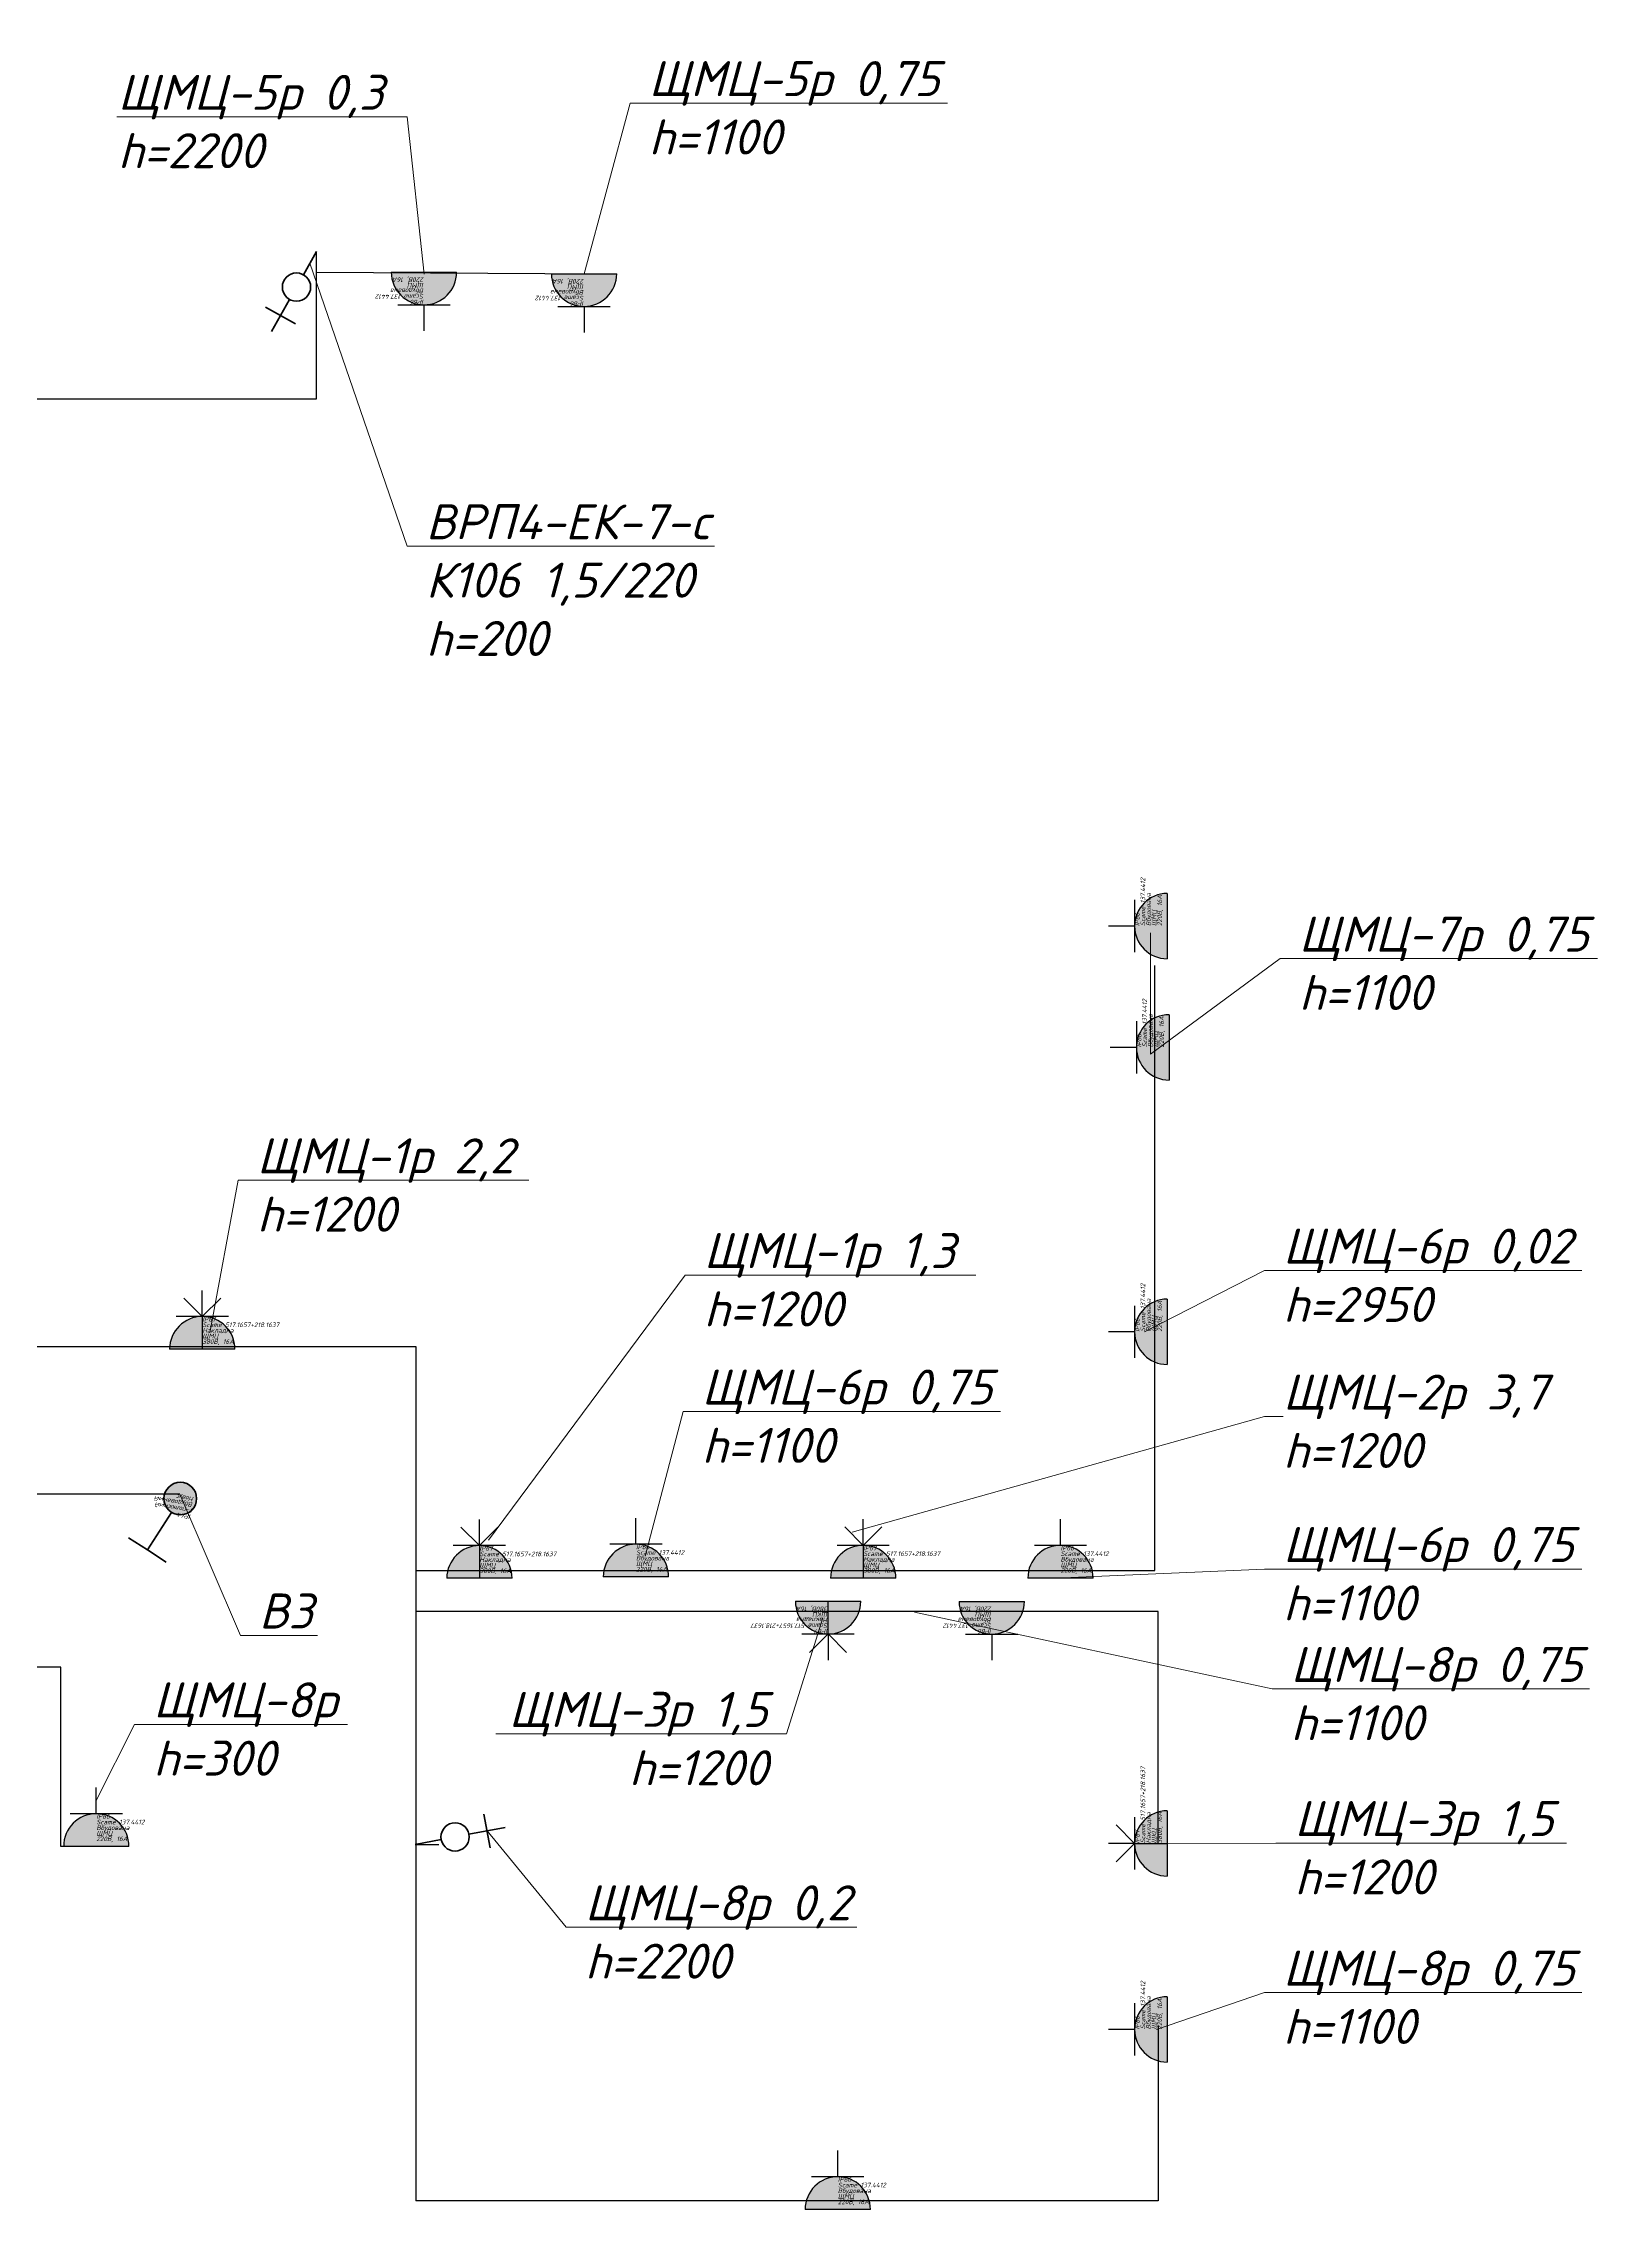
# Model space of a CAD drawing. Header units: millimetres. Extents: x -164867 to 807677, y -316775 to 513985.
# Drawn here: x -26203 to -17830, y 260223 to 271907 of the extents above; entities that cross this region are included whole.
import ezdxf
from ezdxf import colors
from ezdxf.entities.mleader import LeaderData, LeaderLine
from ezdxf.enums import TextEntityAlignment as Align
from ezdxf.math import Vec2, Vec3

# ---------------------------------------------------------------- set-up
doc = ezdxf.new("R2010")
doc.units = ezdxf.units.MM
doc.layers.add('E_Hidden atributes', color=2, linetype='Continuous', plot=False)
for name, color, linetype, lineweight in [('E_В лотку', 5, 'Kabl_in_Lotok', 30), ('E_Вимикачі', 84, 'Continuous', 35), ('E_Обладнання', 84, 'Continuous', 35), ('E_Позначення', 7, 'Continuous', 15), ('E_Розп. мережі', 5, 'Continuous', 30)]:
    doc.layers.add(name, color=color, linetype=linetype, lineweight=lineweight)
doc.styles.add('GOST 2.304', font='isocpeui.ttf')
doc.styles.add('orientation to layout', font='isocpeui.ttf')
doc.styles.add('ГОСТ 2.304', font='isocpeui.ttf')
doc.linetypes.add('Kabl_in_Lotok', pattern='A,10,[130,ltypeshp.shx,S=1,R=0,X=0,Y=0],1,[130,ltypeshp.shx,S=1,R=90,X=0,Y=-1],1,[130,ltypeshp.shx,S=1,R=0,X=0,Y=0],10', length=22)

# ---------------------------------------------------------------- blocks, each defined once
blk = doc.blocks.new('_None')
blk = doc.blocks.new('*U507')
h = blk.add_hatch(color=0)
h.dxf.hatch_style = 1
h.paths.add_polyline_path([(175, 100, 1), (-175, 100)])
at = {"color": 0, "linetype": 'Continuous', "lineweight": 30}
for p, q in [((0, 275), (0, 415)), ((0, 275), (0, 415)), ((0, 275), (0, 415)), ((140, 275), (-140, 275)), ((175, 100), (-175, 100))]:
    blk.add_line(p, q, dxfattribs=at)
blk.add_arc((0, 100), 175, 0, 180, dxfattribs=at)
at = {"color": 0, "style": 'orientation to layout'}
blk.add_attdef('AMOUNT', text='', height=150, dxfattribs=at).set_placement((147, 422), align=Align.MIDDLE_CENTER)
at = {"layer": 'E_Hidden atributes', "style": 'GOST 2.304'}
for tag, p in [('IP', (0, 248)), ('VENDOR', (0, 218)), ('INSTALATION', (0, 188)), ('LOCATION', (0, 158)), ('COLOR', (0, 100)), ('VOLTAGE_CURRENT', (0, 128))]:
    blk.add_attdef(tag, p, '', height=25, dxfattribs=at)
blk = doc.blocks.new('*U508')
h = blk.add_hatch(color=0)
h.dxf.hatch_style = 1
h.paths.add_polyline_path([(175, 100, 1), (-175, 100)])
at = {"color": 0, "lineweight": 30}
for q in [(-99, 374), (99, 374)]:
    blk.add_line((0, 275), q, dxfattribs=at)
at = {"color": 0, "linetype": 'Continuous', "lineweight": 30}
for p, q in [((0, 275), (0, 415)), ((0, 275), (0, 415)), ((0, 275), (0, 415)), ((140, 275), (-140, 275)), ((0, 275), (0, 100)), ((175, 100), (-175, 100))]:
    blk.add_line(p, q, dxfattribs=at)
blk.add_arc((0, 100), 175, 0, 180, dxfattribs=at)
at = {"color": 0, "style": 'orientation to layout'}
blk.add_attdef('AMOUNT', text='', height=150, dxfattribs=at).set_placement((147, 422), align=Align.MIDDLE_CENTER)
at = {"layer": 'E_Hidden atributes', "style": 'GOST 2.304'}
for tag, p in [('IP', (0, 248)), ('VENDOR', (0, 218)), ('INSTALATION', (0, 188)), ('LOCATION', (0, 158)), ('COLOR', (0, 100)), ('VOLTAGE_CURRENT', (0, 128))]:
    blk.add_attdef(tag, p, '', height=25, dxfattribs=at)
blk = doc.blocks.new('электровывод')
at = {"color": 0, "linetype": 'ByBlock', "lineweight": -2}
for p, q in [((-122.6, 123.9), (-204.8, 207)), ((-202.4, 127.2), (-125, 203.7)), ((-59.5, 60.1), (0, 0))]:
    blk.add_line(p, q, dxfattribs=at)
blk.add_circle((-91, 92), 44.9, dxfattribs=at)
blk = doc.blocks.new('*U275')
h = blk.add_hatch(color=0)
h.dxf.hatch_style = 1
h.paths.add_polyline_path([(88, 0, 1), (-88, 0, 1)])
at = {"color": 0}
for points in [[(127, 301), (17, 348)], [(34, 81), (127, 301)], [(238, 254), (127, 301)]]:
    blk.add_lwpolyline(points, dxfattribs=at)
blk.add_circle((0, 0), 87.5, dxfattribs=at)
at = {"layer": 'E_Hidden atributes', "style": 'GOST 2.304'}
for tag, p in [('TYPE', (-77, 42)), ('IP', (-72, 75)), ('INSTALATION', (-72, 10)), ('LOCATION', (-72, -20)), ('COLOR', (-72, -88)), ('VENDOR', (-72, -55))]:
    blk.add_attdef(tag, p, '', height=25, dxfattribs=at)

msp = doc.modelspace()

# ---------------------------------------------------------------- linework, layer by layer
at = {"layer": 'E_В лотку', "ltscale": 100}
for points in [[(-24741.27, 270003.36), (-24741.27, 270792.84)], [(-29518.38, 264926.17), (-29518.38, 266708.84), (-28383.44, 266708.84), (-28383.44, 270003.36), (-24741.27, 270003.36), (-24741.27, 270682.39), (-23211.84, 270674)], [(-29518.38, 252626.73), (-29518.38, 264926.17), (-24208.26, 264926.17), (-24208.26, 263726.17), (-20249.69, 263726.17), (-20249.69, 266968.35)], [(-25473.38, 264135.28), (-26673.38, 264135.28), (-26674.45, 263208.69)], [(-24208.26, 263726.17), (-24208.26, 260349.53)], [(-20230.67, 262263.69), (-20230.68, 263507.65), (-24208.26, 263507.65)]]:
    msp.add_lwpolyline(points, dxfattribs=at)
at = {"layer": 'E_Розп. мережі'}
for points in [[(-25920.73, 262248.52), (-26110.74, 262248.52), (-26110.74, 263208.04), (-26673.14, 263208.68)], [(-24213.05, 262258.2), (-24084.92, 262258.2)], [(-20230.67, 261288.74), (-20230.67, 260349.53), (-24208.26, 260349.53)]]:
    msp.add_lwpolyline(points, dxfattribs=at)

# ---------------------------------------------------------------- block references
at = {"layer": 'E_Вимикачі', "rotation": 170.2274402444637}
msp.add_blockref('*U275', (-25470.7, 264111.7), dxfattribs=at).add_auto_attribs({'INSTALATION': 'Вбудований', 'IP': 'IP44', 'LOCATION': 'Новус', 'TYPE': '1-полюсний'})
at = {"layer": 'E_Обладнання', "yscale": 1.687500000021705, "zscale": 1.687500000021704}
for p, xscale, rotation in [((-24741.27, 270792.84), -1.687500000021706, 195.3553398240153), ((-24213.05, 262258.2), -1.687500000021705, 325.4705530429583)]:
    msp.add_blockref('электровывод', p, dxfattribs=dict(at, xscale=xscale, rotation=rotation))
at = {"layer": 'E_Обладнання'}
for name, p, rotation, values in [('*U507', (-24165.21, 270782.39), 180, {'INSTALATION': 'Вбудована', 'IP': 'IP66', 'VENDOR': 'Scame 137.4412', 'LOCATION': 'ЩМЦ', 'VOLTAGE_CURRENT': '220В, 16А'}), ('*U507', (-23307.63, 270774), 180, {'INSTALATION': 'Вбудована', 'IP': 'IP66', 'VENDOR': 'Scame 137.4412', 'LOCATION': 'ЩМЦ', 'VOLTAGE_CURRENT': '220В, 16А'}), ('*U507', (-20082.62, 267178.84), 89.99999999999999, {'INSTALATION': 'Вбудована', 'IP': 'IP66', 'VENDOR': 'Scame 137.4412', 'LOCATION': 'ЩМЦ', 'VOLTAGE_CURRENT': '220В, 16А'}), ('*U507', (-20072.7, 266529.21), 89.99999999999999, {'INSTALATION': 'Вбудована', 'IP': 'IP66', 'VENDOR': 'Scame 137.4412', 'LOCATION': 'ЩМЦ', 'VOLTAGE_CURRENT': '220В, 16А'}), ('*U507', (-20082.62, 265005.3), 89.99999999999999, {'INSTALATION': 'Вбудована', 'IP': 'IP66', 'VENDOR': 'Scame 137.4412', 'LOCATION': 'ЩМЦ', 'VOLTAGE_CURRENT': '220В, 16А'}), ('*U508', (-22000.07, 263661.33), 180, {'INSTALATION': 'Накладна', 'IP': 'IP67', 'VENDOR': 'Scame 517.1657+218.1637', 'LOCATION': 'ЩКЦ', 'VOLTAGE_CURRENT': '380В, 16А'}), ('*U507', (-21123.26, 263661.12), 180, {'INSTALATION': 'Вбудована', 'IP': 'IP66', 'VENDOR': 'Scame 137.4412', 'LOCATION': 'ЩМЦ', 'VOLTAGE_CURRENT': '220В, 16А'}), ('*U508', (-20082.62, 262264.2), 89.99999999999999, {'INSTALATION': 'Накладна', 'IP': 'IP67', 'VENDOR': 'Scame 517.1657+218.1637', 'LOCATION': 'ЩКЦ', 'VOLTAGE_CURRENT': '380В, 16А'}), ('*U507', (-20082.62, 261267.87), 89.99999999999999, {'INSTALATION': 'Вбудована', 'IP': 'IP66', 'VENDOR': 'Scame 137.4412', 'LOCATION': 'ЩМЦ', 'VOLTAGE_CURRENT': '220В, 16А'})]:
    msp.add_blockref(name, p, dxfattribs=dict(at, rotation=rotation)).add_auto_attribs(values)
for name, p, values in [('*U508', (-25352.84, 264812.42), {'INSTALATION': 'Накладна', 'IP': 'IP67', 'VENDOR': 'Scame 517.1657+218.1637', 'LOCATION': 'ЩМЦ', 'VOLTAGE_CURRENT': '380В, 16А'}), ('*U508', (-23867.88, 263584.7), {'INSTALATION': 'Накладна', 'IP': 'IP67', 'VENDOR': 'Scame 517.1657+218.1637', 'LOCATION': 'ЩМЦ', 'VOLTAGE_CURRENT': '380В, 16А'}), ('*U507', (-23029.33, 263592.47), {'INSTALATION': 'Вбудована', 'IP': 'IP66', 'VENDOR': 'Scame 137.4412', 'LOCATION': 'ЩМЦ', 'VOLTAGE_CURRENT': '220В, 16А'}), ('*U508', (-21811.68, 263586.25), {'INSTALATION': 'Накладна', 'IP': 'IP67', 'VENDOR': 'Scame 517.1657+218.1637', 'LOCATION': 'ЩМЦ', 'VOLTAGE_CURRENT': '380В, 16А'}), ('*U507', (-20754.51, 263586.25), {'INSTALATION': 'Вбудована', 'IP': 'IP66', 'VENDOR': 'Scame 137.4412', 'LOCATION': 'ЩМЦ', 'VOLTAGE_CURRENT': '220В, 16А'}), ('*U507', (-25920.73, 262148.53), {'INSTALATION': 'Вбудована', 'IP': 'IP66', 'VENDOR': 'Scame 137.4412', 'LOCATION': 'ЩМЦ', 'VOLTAGE_CURRENT': '220В, 16А'}), ('*U507', (-21947.88, 260203.57), {'INSTALATION': 'Вбудована', 'IP': 'IP66', 'VENDOR': 'Scame 137.4412', 'LOCATION': 'ЩМЦ', 'VOLTAGE_CURRENT': '220В, 16А'})]:
    msp.add_blockref(name, p, dxfattribs=at).add_auto_attribs(values)

# ---------------------------------------------------------------- next in the draw order: leaders
at = {"layer": 'E_Позначення'}
ml = msp.add_multileader_mtext('Standard', dxfattribs=at)
ml.set_content('ЩМЦ-5р 0,75\\Ph=1100', color=256, style='ГОСТ 2.304')
ml.set_leader_properties(color=256, linetype='ByLayer', lineweight=-1)
ml.set_arrow_properties(name='NONE')
ml.build(insert=Vec2(0, 0))
ml.multileader.update_dxf_attribs({"has_dogleg": 0, "text_left_attachment_type": 6, "text_right_attachment_type": 6, "text_top_attachment_type": 10, "dogleg_length": 0, "arrow_head_size": 1})
ctx = ml.context
ctx.base_point, ctx.char_height, ctx.arrow_head_size, ctx.landing_gap_size, ctx.plane_origin = Vec3(-23060.66, 271588.09), 187.5, 1, 100, Vec3(-28614.09, 270231.05)
ctx.left_attachment, ctx.right_attachment = 6, 6
notes = []
notes.append((ctx, [(0, (1, 1, 0), (-23060.66, 271588.09), (1, 0), 0, [(0, [(-23307.63, 270674)], 0, [])])]))
ctx.mtext.insert, ctx.mtext.flow_direction = Vec3(-22960.66, 271813.09), 5
ctx.mtext.has_bg_fill, ctx.mtext.bg_color, ctx.mtext.bg_scale_factor, ctx.mtext.bg_transparency, ctx.mtext.use_window_bg_color = 1, -1027028792, 1.5, 0, 1
ml = msp.add_multileader_mtext('Standard', dxfattribs=at)
ml.set_content('ЩМЦ-5р 0,3\\Ph=2200', color=256, style='ГОСТ 2.304')
ml.set_leader_properties(color=256, linetype='ByLayer', lineweight=-1)
ml.set_arrow_properties(name='NONE')
ml.build(insert=Vec2(0, 0))
ml.multileader.update_dxf_attribs({"has_dogleg": 0, "text_left_attachment_type": 6, "text_right_attachment_type": 6, "text_top_attachment_type": 10, "dogleg_length": 0, "arrow_head_size": 1})
ctx = ml.context
ctx.base_point, ctx.char_height, ctx.arrow_head_size, ctx.landing_gap_size, ctx.plane_origin = Vec3(-25905.35, 271514.58), 187.5, 1, 100, Vec3(-32884.75, 272268.8)
ctx.left_attachment, ctx.right_attachment = 6, 6
notes.append((ctx, [(1, (1, 1, 0), (-24254.49, 271514.58), (-1, 0), 0, [(1, [(-24164.93, 270671.86)], 0, [])])]))
ctx.mtext.insert, ctx.mtext.flow_direction = Vec3(-25805.35, 271739.58), 5
ctx.mtext.has_bg_fill, ctx.mtext.bg_color, ctx.mtext.bg_scale_factor, ctx.mtext.bg_transparency, ctx.mtext.use_window_bg_color = 1, -1027028792, 1.5, 0, 1
ml = msp.add_multileader_mtext('Standard', dxfattribs=at)
ml.set_content('ЩМЦ-7р 0,75\\Ph=1100', color=256, style='ГОСТ 2.304')
ml.set_leader_properties(color=256, linetype='ByLayer', lineweight=-1)
ml.set_arrow_properties(name='NONE')
ml.build(insert=Vec2(0, 0))
ml.multileader.update_dxf_attribs({"has_dogleg": 0, "text_left_attachment_type": 6, "text_right_attachment_type": 6, "text_top_attachment_type": 10, "dogleg_length": 0, "arrow_head_size": 1})
ctx = ml.context
ctx.base_point, ctx.char_height, ctx.arrow_head_size, ctx.landing_gap_size, ctx.plane_origin = Vec3(-19577.15, 267004.64), 187.5, 1, 100, Vec3(-25484.17, 266155.54)
ctx.left_attachment, ctx.right_attachment = 6, 6
notes.append((ctx, [(0, (1, 1, 0), (-19577.15, 267004.64), (1, 0), 0, [(1, [(-20272.57, 267142.04), (-20272.56, 266492.41)], 0, [])])]))
ctx.mtext.insert, ctx.mtext.flow_direction = Vec3(-19477.15, 267229.64), 5
ctx.mtext.has_bg_fill, ctx.mtext.bg_color, ctx.mtext.bg_scale_factor, ctx.mtext.bg_transparency, ctx.mtext.use_window_bg_color = 1, -1027028792, 1.5, 0, 1
ml = msp.add_multileader_mtext('Standard', dxfattribs=at)
ml.set_content('ЩМЦ-1р 2,2\\Ph=1200', color=256, style='ГОСТ 2.304')
ml.set_leader_properties(color=256, linetype='ByLayer', lineweight=-1)
ml.set_arrow_properties(name='NONE')
ml.build(insert=Vec2(0, 0))
ml.multileader.update_dxf_attribs({"has_dogleg": 0, "text_left_attachment_type": 6, "text_right_attachment_type": 6, "text_top_attachment_type": 10, "dogleg_length": 0, "arrow_head_size": 1})
ctx = ml.context
ctx.base_point, ctx.char_height, ctx.arrow_head_size, ctx.landing_gap_size, ctx.plane_origin = Vec3(-25160.21, 265816.86), 187.5, 1, 100, Vec3(-27521.19, 263599.42)
ctx.left_attachment, ctx.right_attachment = 6, 6
notes.append((ctx, [(0, (1, 1, 0), (-25160.21, 265816.86), (1, 0), 0, [(0, [(-25312.82, 264999.92)], 0, [])])]))
ctx.mtext.insert, ctx.mtext.flow_direction = Vec3(-25060.21, 266041.86), 5
ctx.mtext.has_bg_fill, ctx.mtext.bg_color, ctx.mtext.bg_scale_factor, ctx.mtext.bg_transparency, ctx.mtext.use_window_bg_color = 1, -1027028792, 1.5, 0, 1
ml = msp.add_multileader_mtext('Standard', dxfattribs=at)
ml.set_content('ЩМЦ-2р 3,7\\Ph=1200', color=256, style='ГОСТ 2.304')
ml.set_leader_properties(color=256, linetype='ByLayer', lineweight=-1)
ml.set_arrow_properties(name='NONE')
ml.build(insert=Vec2(0, 0))
ml.multileader.update_dxf_attribs({"has_dogleg": 0, "text_left_attachment_type": 6, "text_right_attachment_type": 6, "text_top_attachment_type": 10, "dogleg_length": 0, "arrow_head_size": 1})
ctx = ml.context
ctx.base_point, ctx.char_height, ctx.arrow_head_size, ctx.landing_gap_size, ctx.plane_origin = Vec3(-19662.2, 264551.09), 187.5, 1, 100, Vec3(-23612.17, 262780.16)
ctx.left_attachment, ctx.right_attachment = 6, 6
notes.append((ctx, [(0, (1, 1, 0), (-19662.2, 264551.09), (1, 0), 0, [(2, [(-21870.57, 263931.25)], 0, [])])]))
ctx.mtext.insert, ctx.mtext.width, ctx.mtext.flow_direction = Vec3(-19562.2, 264776.09), 9.094947017729282e-13, 5
ctx.mtext.has_bg_fill, ctx.mtext.bg_color, ctx.mtext.bg_scale_factor, ctx.mtext.bg_transparency, ctx.mtext.use_window_bg_color = 1, -1027028792, 1.5, 0, 1
ml = msp.add_multileader_mtext('Standard', dxfattribs=at)
ml.set_content('В3', color=256, style='ГОСТ 2.304')
ml.set_leader_properties(color=256, linetype='ByLayer', lineweight=-1)
ml.set_arrow_properties(name='NONE')
ml.build(insert=Vec2(0, 0))
ml.multileader.update_dxf_attribs({"has_dogleg": 0, "text_left_attachment_type": 6, "text_right_attachment_type": 6, "dogleg_length": 0, "arrow_head_size": 1})
ctx = ml.context
ctx.base_point, ctx.char_height, ctx.arrow_head_size, ctx.landing_gap_size, ctx.plane_origin = Vec3(-25148.58, 263378.26), 187.5, 1, 100, Vec3(-26296, 263426.51)
ctx.left_attachment, ctx.right_attachment = 6, 6
notes.append((ctx, [(0, (1, 1, 0), (-25148.58, 263378.26), (1, 0), 0, [(2, [(-25473.38, 264135.28)], 0, [])])]))
ctx.mtext.insert, ctx.mtext.flow_direction = Vec3(-25048.58, 263603.26), 5
ctx.mtext.has_bg_fill, ctx.mtext.bg_color, ctx.mtext.bg_scale_factor, ctx.mtext.bg_transparency, ctx.mtext.use_window_bg_color = 1, -1027028792, 1.5, 0, 1
ml = msp.add_multileader_mtext('Standard', dxfattribs=at)
ml.set_content('ЩМЦ-3р 1,5\\Ph=1200', color=256, style='ГОСТ 2.304')
ml.set_leader_properties(color=256, linetype='ByLayer', lineweight=-1)
ml.set_arrow_properties(name='NONE')
ml.build(insert=Vec2(0, 0))
ml.multileader.update_dxf_attribs({"has_dogleg": 0, "text_left_attachment_type": 6, "text_right_attachment_type": 6, "text_top_attachment_type": 10, "dogleg_length": 0, "arrow_head_size": 1})
ctx = ml.context
ctx.base_point, ctx.char_height, ctx.arrow_head_size, ctx.landing_gap_size, ctx.plane_origin = Vec3(-23834.41, 262850.96), 187.5, 1, 100, Vec3(-29511.49, 261671.55)
ctx.left_attachment, ctx.right_attachment, ctx.text_align_type = 6, 6, 2
notes.append((ctx, [(1, (1, 1, 0), (-22222.48, 262850.96), (-1, 0), 0, [(1, [(-22028.34, 263473.22)], 0, [])])]))
ctx.mtext.insert, ctx.mtext.alignment, ctx.mtext.flow_direction = Vec3(-22322.48, 263075.96), 3, 5
ctx.mtext.has_bg_fill, ctx.mtext.bg_color, ctx.mtext.bg_scale_factor, ctx.mtext.bg_transparency, ctx.mtext.use_window_bg_color = 1, -1027028792, 1.5, 0, 1
ml = msp.add_multileader_mtext('Standard', dxfattribs=at)
ml.set_content('ЩМЦ-8р 0,75\\Ph=1100', color=256, style='ГОСТ 2.304')
ml.set_leader_properties(color=256, linetype='ByLayer', lineweight=-1)
ml.set_arrow_properties(name='NONE')
ml.build(insert=Vec2(0, 0))
ml.multileader.update_dxf_attribs({"has_dogleg": 0, "text_left_attachment_type": 6, "text_right_attachment_type": 6, "text_top_attachment_type": 10, "dogleg_length": 0, "arrow_head_size": 1})
ctx = ml.context
ctx.base_point, ctx.char_height, ctx.arrow_head_size, ctx.landing_gap_size, ctx.plane_origin = Vec3(-19621.21, 263092.01), 187.5, 1, 100, Vec3(-25209.85, 260234.38)
ctx.left_attachment, ctx.right_attachment = 6, 6
notes.append((ctx, [(0, (1, 1, 0), (-19621.21, 263092.01), (1, 0), 0, [(0, [(-21536.09, 263503.07)], 0, [])])]))
ctx.mtext.insert, ctx.mtext.flow_direction = Vec3(-19521.21, 263317.01), 5
ctx.mtext.has_bg_fill, ctx.mtext.bg_color, ctx.mtext.bg_scale_factor, ctx.mtext.bg_transparency, ctx.mtext.use_window_bg_color = 1, -1027028792, 1.5, 0, 1
ml = msp.add_multileader_mtext('Standard', dxfattribs=at)
ml.set_content('ЩМЦ-8р\\Ph=300', color=256, style='ГОСТ 2.304')
ml.set_leader_properties(color=256, linetype='ByLayer', lineweight=-1)
ml.set_arrow_properties(name='NONE')
ml.build(insert=Vec2(0, 0))
ml.multileader.update_dxf_attribs({"has_dogleg": 0, "text_left_attachment_type": 6, "text_right_attachment_type": 6, "text_top_attachment_type": 10, "dogleg_length": 0, "arrow_head_size": 1})
ctx = ml.context
ctx.base_point, ctx.char_height, ctx.arrow_head_size, ctx.landing_gap_size, ctx.plane_origin = Vec3(-25715.46, 262902.24), 187.5, 1, 100, Vec3(-29362.58, 259067.93)
ctx.left_attachment, ctx.right_attachment = 6, 6
notes.append((ctx, [(0, (1, 1, 0), (-25715.46, 262902.24), (1, 0), 0, [(0, [(-25920.73, 262493.53)], 0, [])])]))
ctx.mtext.insert, ctx.mtext.flow_direction = Vec3(-25615.46, 263127.24), 5
ctx.mtext.has_bg_fill, ctx.mtext.bg_color, ctx.mtext.bg_scale_factor, ctx.mtext.bg_transparency, ctx.mtext.use_window_bg_color = 1, -1027028792, 1.5, 0, 1
ml = msp.add_multileader_mtext('Standard', dxfattribs=at)
ml.set_content('ЩМЦ-8р 0,75\\Ph=1100', color=256, style='ГОСТ 2.304')
ml.set_leader_properties(color=256, linetype='ByLayer', lineweight=-1)
ml.set_arrow_properties(name='NONE')
ml.build(insert=Vec2(0, 0))
ml.multileader.update_dxf_attribs({"has_dogleg": 0, "text_left_attachment_type": 6, "text_right_attachment_type": 6, "text_top_attachment_type": 10, "dogleg_length": 0, "arrow_head_size": 1})
ctx = ml.context
ctx.base_point, ctx.char_height, ctx.arrow_head_size, ctx.landing_gap_size, ctx.plane_origin = Vec3(-19662.2, 261465.18), 187.5, 1, 100, Vec3(-20466.45, 258638.21)
ctx.left_attachment, ctx.right_attachment = 6, 6
notes.append((ctx, [(0, (1, 1, 0), (-19662.2, 261465.18), (1, 0), 0, [(0, [(-20240.81, 261267.87)], 0, [])])]))
ctx.mtext.insert, ctx.mtext.flow_direction = Vec3(-19562.2, 261690.18), 5
ctx.mtext.has_bg_fill, ctx.mtext.bg_color, ctx.mtext.bg_scale_factor, ctx.mtext.bg_transparency, ctx.mtext.use_window_bg_color = 1, -1027028792, 1.5, 0, 1
for ctx, leaders in notes:
    for number, flags, end, landing, length, lines in leaders:
        leader = LeaderData()
        leader.index, (leader.has_last_leader_line, leader.has_dogleg_vector, leader.attachment_direction) = number, flags
        leader.last_leader_point, leader.dogleg_vector, leader.dogleg_length = Vec3(end), Vec3(landing), length
        for number, points, colour, breaks in lines:
            line = LeaderLine()
            line.index, line.vertices, line.color, line.breaks = number, Vec3.list(points), colors.encode_raw_color(colour), breaks
            leader.lines.append(line)
        ctx.leaders.append(leader)

# ---------------------------------------------------------------- next in the draw order: leaders
ml = msp.add_multileader_mtext('Standard', dxfattribs=at)
ml.set_content('ВРП4-ЕК-7-c\\PК106 1,5/220\\Ph=200', color=256, style='ГОСТ 2.304')
ml.set_leader_properties(color=256, linetype='ByLayer', lineweight=-1)
ml.set_arrow_properties(name='NONE')
ml.build(insert=Vec2(0, 0))
ml.multileader.update_dxf_attribs({"has_dogleg": 0, "text_left_attachment_type": 6, "text_right_attachment_type": 6, "dogleg_length": 0, "arrow_head_size": 1})
ctx = ml.context
ctx.base_point, ctx.char_height, ctx.arrow_head_size, ctx.landing_gap_size, ctx.plane_origin = Vec3(-24254.71, 269213.84), 187.5, 1, 100, Vec3(-3698.49, 269302.13)
ctx.left_attachment, ctx.right_attachment = 6, 6
notes = []
notes.append((ctx, [(0, (1, 1, 0), (-24254.71, 269213.84), (1, 0), 0, [(0, [(-24776.24, 270730.62)], 0, [])])]))
ctx.mtext.insert, ctx.mtext.flow_direction = Vec3(-24154.71, 269438.84), 5
ctx.mtext.has_bg_fill, ctx.mtext.bg_color, ctx.mtext.bg_scale_factor, ctx.mtext.bg_transparency, ctx.mtext.use_window_bg_color = 1, -1027028792, 1.5, 0, 1
ml = msp.add_multileader_mtext('Standard', dxfattribs=at)
ml.set_content('ЩМЦ-1р 1,3\\Ph=1200', color=256, style='ГОСТ 2.304')
ml.set_leader_properties(color=256, linetype='ByLayer', lineweight=-1)
ml.set_arrow_properties(name='NONE')
ml.build(insert=Vec2(0, 0))
ml.multileader.update_dxf_attribs({"has_dogleg": 0, "text_left_attachment_type": 6, "text_right_attachment_type": 6, "text_top_attachment_type": 10, "dogleg_length": 0, "arrow_head_size": 1})
ctx = ml.context
ctx.base_point, ctx.char_height, ctx.arrow_head_size, ctx.landing_gap_size, ctx.plane_origin = Vec3(-22765.84, 265309.33), 187.5, 1, 100, Vec3(-23612.17, 263813.53)
ctx.left_attachment, ctx.right_attachment = 6, 6
notes.append((ctx, [(0, (1, 1, 0), (-22765.84, 265309.33), (1, 0), 0, [(3, [(-23819.69, 263889.53)], 0, [])])]))
ctx.mtext.insert, ctx.mtext.flow_direction = Vec3(-22665.84, 265534.33), 5
ctx.mtext.has_bg_fill, ctx.mtext.bg_color, ctx.mtext.bg_scale_factor, ctx.mtext.bg_transparency, ctx.mtext.use_window_bg_color = 1, -1027028792, 1.5, 0, 1
ml = msp.add_multileader_mtext('Standard', dxfattribs=at)
ml.set_content('ЩМЦ-6р 0,02\\Ph=2950', color=256, style='ГОСТ 2.304')
ml.set_leader_properties(color=256, linetype='ByLayer', lineweight=-1)
ml.set_arrow_properties(name='NONE')
ml.build(insert=Vec2(0, 0))
ml.multileader.update_dxf_attribs({"has_dogleg": 0, "text_left_attachment_type": 6, "text_right_attachment_type": 6, "text_top_attachment_type": 10, "dogleg_length": 0, "arrow_head_size": 1})
ctx = ml.context
ctx.base_point, ctx.char_height, ctx.arrow_head_size, ctx.landing_gap_size, ctx.plane_origin = Vec3(-19662.2, 265333.42), 187.5, 1, 100, Vec3(-26165.09, 265615.19)
ctx.left_attachment, ctx.right_attachment = 6, 6
notes.append((ctx, [(0, (1, 1, 0), (-19662.2, 265333.42), (1, 0), 0, [(2, [(-20304.19, 265005.3)], 0, [])])]))
ctx.mtext.insert, ctx.mtext.flow_direction = Vec3(-19562.2, 265558.42), 5
ctx.mtext.has_bg_fill, ctx.mtext.bg_color, ctx.mtext.bg_scale_factor, ctx.mtext.bg_transparency, ctx.mtext.use_window_bg_color = 1, -1027028792, 1.5, 0, 1
ml = msp.add_multileader_mtext('Standard', dxfattribs=at)
ml.set_content('ЩМЦ-6р 0,75\\Ph=1100', color=256, style='ГОСТ 2.304')
ml.set_leader_properties(color=256, linetype='ByLayer', lineweight=-1)
ml.set_arrow_properties(name='NONE')
ml.build(insert=Vec2(0, 0))
ml.multileader.update_dxf_attribs({"has_dogleg": 0, "text_left_attachment_type": 6, "text_right_attachment_type": 6, "text_top_attachment_type": 10, "dogleg_length": 0, "arrow_head_size": 1})
ctx = ml.context
ctx.base_point, ctx.char_height, ctx.arrow_head_size, ctx.landing_gap_size, ctx.plane_origin = Vec3(-19662.2, 263734.19), 187.5, 1, 100, Vec3(-22569.33, 264191.55)
ctx.left_attachment, ctx.right_attachment = 6, 6
notes.append((ctx, [(0, (1, 1, 0), (-19662.2, 263734.19), (1, 0), 0, [(2, [(-20782.39, 263686.25)], 0, [])])]))
ctx.mtext.insert, ctx.mtext.flow_direction = Vec3(-19562.2, 263959.19), 5
ctx.mtext.has_bg_fill, ctx.mtext.bg_color, ctx.mtext.bg_scale_factor, ctx.mtext.bg_transparency, ctx.mtext.use_window_bg_color = 1, -1027028792, 1.5, 0, 1
ml = msp.add_multileader_mtext('Standard', dxfattribs=at)
ml.set_content('ЩМЦ-3р 1,5\\Ph=1200', color=256, style='ГОСТ 2.304')
ml.set_leader_properties(color=256, linetype='ByLayer', lineweight=-1)
ml.set_arrow_properties(name='NONE')
ml.build(insert=Vec2(0, 0))
ml.multileader.update_dxf_attribs({"has_dogleg": 0, "text_left_attachment_type": 6, "text_right_attachment_type": 6, "text_top_attachment_type": 10, "dogleg_length": 0, "arrow_head_size": 1})
ctx = ml.context
ctx.base_point, ctx.char_height, ctx.arrow_head_size, ctx.landing_gap_size, ctx.plane_origin = Vec3(-19600.69, 262266.24), 187.5, 1, 100, Vec3(-25277.78, 261086.83)
ctx.left_attachment, ctx.right_attachment = 6, 6
notes.append((ctx, [(0, (1, 1, 0), (-19600.69, 262266.24), (1, 0), 0, [(1, [(-20230.67, 262264.2)], 0, [])])]))
ctx.mtext.insert, ctx.mtext.flow_direction = Vec3(-19500.69, 262491.24), 5
ctx.mtext.has_bg_fill, ctx.mtext.bg_color, ctx.mtext.bg_scale_factor, ctx.mtext.bg_transparency, ctx.mtext.use_window_bg_color = 1, -1027028792, 1.5, 0, 1
ml = msp.add_multileader_mtext('Standard', dxfattribs=at)
ml.set_content('ЩМЦ-8р 0,2\\Ph=2200', color=256, style='ГОСТ 2.304')
ml.set_leader_properties(color=256, linetype='ByLayer', lineweight=-1)
ml.set_arrow_properties(name='NONE')
ml.build(insert=Vec2(0, 0))
ml.multileader.update_dxf_attribs({"has_dogleg": 0, "text_left_attachment_type": 6, "text_right_attachment_type": 6, "text_top_attachment_type": 10, "dogleg_length": 0, "arrow_head_size": 1})
ctx = ml.context
ctx.base_point, ctx.char_height, ctx.arrow_head_size, ctx.landing_gap_size, ctx.plane_origin = Vec3(-23402.87, 261815.01), 187.5, 1, 100, Vec3(-28705.3, 260623.18)
ctx.left_attachment, ctx.right_attachment = 6, 6
notes.append((ctx, [(0, (1, 1, 0), (-23402.87, 261815.01), (1, 0), 0, [(0, [(-23827.24, 262331.69)], 0, [])])]))
ctx.mtext.insert, ctx.mtext.flow_direction = Vec3(-23302.87, 262040.01), 5
ctx.mtext.has_bg_fill, ctx.mtext.bg_color, ctx.mtext.bg_scale_factor, ctx.mtext.bg_transparency, ctx.mtext.use_window_bg_color = 1, -1027028792, 1.5, 0, 1
for ctx, leaders in notes:
    for number, flags, end, landing, length, lines in leaders:
        leader = LeaderData()
        leader.index, (leader.has_last_leader_line, leader.has_dogleg_vector, leader.attachment_direction) = number, flags
        leader.last_leader_point, leader.dogleg_vector, leader.dogleg_length = Vec3(end), Vec3(landing), length
        for number, points, colour, breaks in lines:
            line = LeaderLine()
            line.index, line.vertices, line.color, line.breaks = number, Vec3.list(points), colors.encode_raw_color(colour), breaks
            leader.lines.append(line)
        ctx.leaders.append(leader)

# ---------------------------------------------------------------- next in the draw order: leaders
ml = msp.add_multileader_mtext('Standard', dxfattribs=at)
ml.set_content('ЩМЦ-6р 0,75\\Ph=1100', color=256, style='ГОСТ 2.304')
ml.set_leader_properties(color=256, linetype='ByLayer', lineweight=-1)
ml.set_arrow_properties(name='NONE')
ml.build(insert=Vec2(0, 0))
ml.multileader.update_dxf_attribs({"has_dogleg": 0, "text_left_attachment_type": 6, "text_right_attachment_type": 6, "text_top_attachment_type": 10, "dogleg_length": 0, "arrow_head_size": 1})
ctx = ml.context
ctx.base_point, ctx.char_height, ctx.arrow_head_size, ctx.landing_gap_size, ctx.plane_origin = Vec3(-22777.02, 264578.36), 187.5, 1, 100, Vec3(-26846.52, 265333.59)
ctx.left_attachment, ctx.right_attachment = 6, 6
notes = []
notes.append((ctx, [(0, (1, 1, 0), (-22777.02, 264578.36), (1, 0), 0, [(2, [(-22980.55, 263803.47)], 0, [])])]))
ctx.mtext.insert, ctx.mtext.flow_direction = Vec3(-22677.02, 264803.36), 5
ctx.mtext.has_bg_fill, ctx.mtext.bg_color, ctx.mtext.bg_scale_factor, ctx.mtext.bg_transparency, ctx.mtext.use_window_bg_color = 1, -1027028792, 1.5, 0, 1
for ctx, leaders in notes:
    for number, flags, end, landing, length, lines in leaders:
        leader = LeaderData()
        leader.index, (leader.has_last_leader_line, leader.has_dogleg_vector, leader.attachment_direction) = number, flags
        leader.last_leader_point, leader.dogleg_vector, leader.dogleg_length = Vec3(end), Vec3(landing), length
        for number, points, colour, breaks in lines:
            line = LeaderLine()
            line.index, line.vertices, line.color, line.breaks = number, Vec3.list(points), colors.encode_raw_color(colour), breaks
            leader.lines.append(line)
        ctx.leaders.append(leader)

doc.saveas('drawing.dxf')
